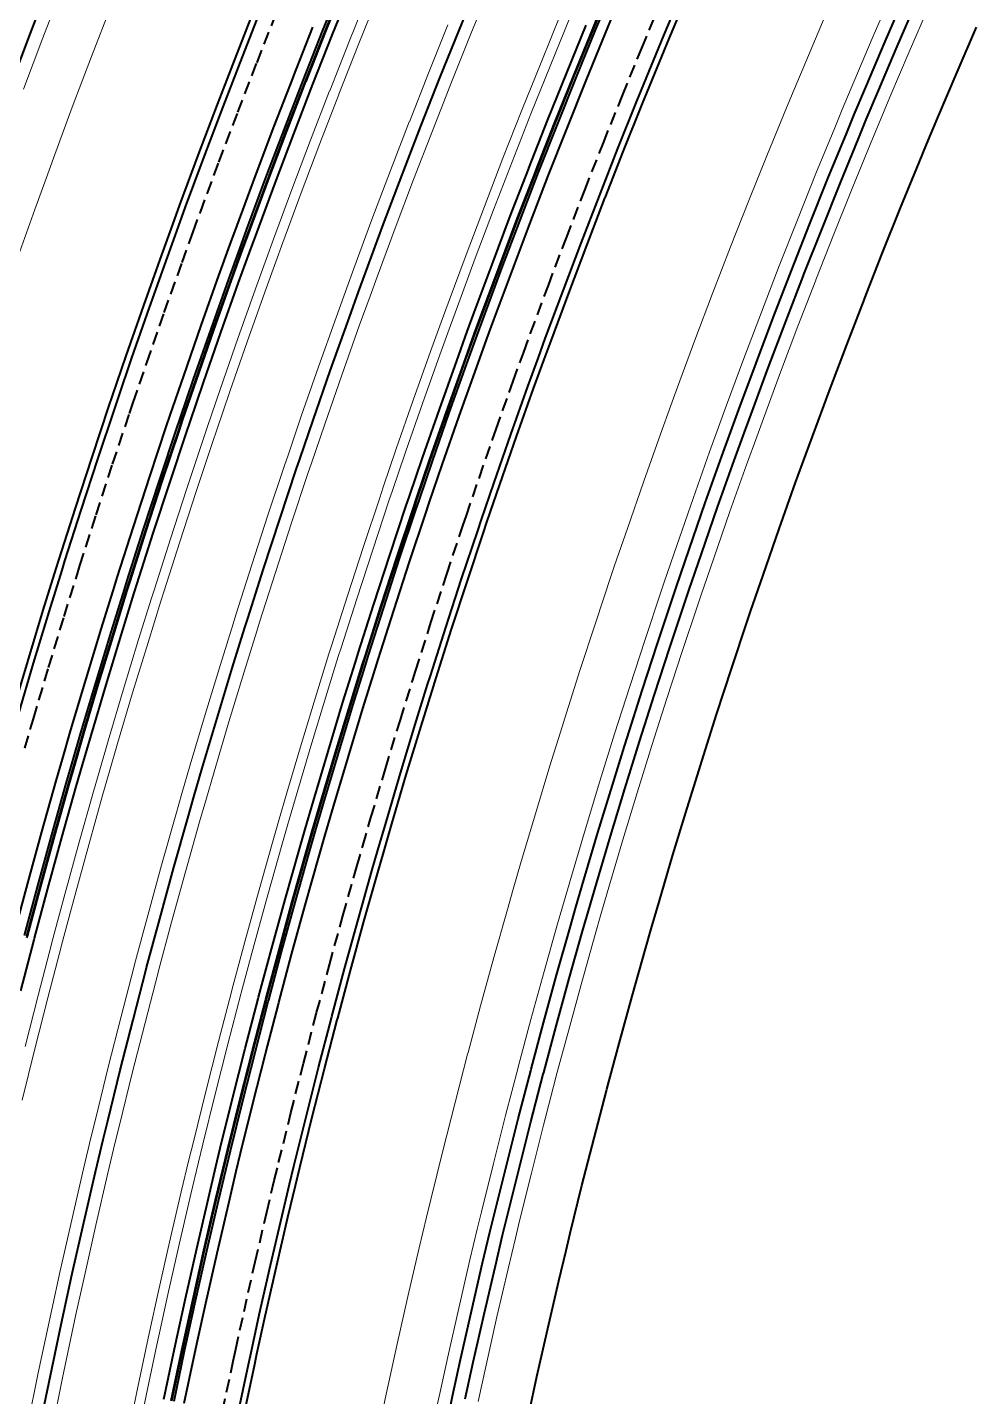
# Model space of a CAD drawing. Header units: feet. Extents: x 85617 to 85865, y 436878 to 437298.
# Drawn here: x 85643.5 to 85679.9, y 437035.4 to 437087.9 of the extents above; entities that cross this region are included whole.
import ezdxf

# ---------------------------------------------------------------- set-up
doc = ezdxf.new("R2010")
doc.units = ezdxf.units.FT
doc.header["$MEASUREMENT"] = 0
for name, pattern in [('( Dashed )', [0.75, 0.5, -0.25]), ('AM-AS', [16, 10, -2, 2, -2]), ('BV-GELEIDERAIL', [16, 10, -3, -3]), ('VW-3-3_STREEP15-N', [6, 3, -3]), ('VW-DOORGETROKKEN_015-N', [0])]:
    doc.linetypes.add(name, pattern=pattern)
for name, color, linetype, lineweight in [('N-WE-AM-AS-G', 10, 'AM-AS', 13), ('N-WE-BV-GELEIDECONSTRUCTIE_ACHTERZIJDE-G', 210, 'Continuous', 40), ('N-WE-BV-GELEIDECONSTRUCTIE_GELEIDERAIL-G', 210, 'BV-GELEIDERAIL', 40), ('N-WE-BV-GELEIDECONSTRUCTIE_UITBUIGING-G', 30, '( Dashed )', 40), ('N-WE-BV-GELEIDECONSTRUCTIE_VOORZIJDE-G', 210, 'Continuous', 40), ('N-WE-GW-BERM-G', 90, 'Continuous', 40), ('N-WE-GW-GRONDWERKLIJN_TEEN-G', 90, 'Continuous', 0), ('N-WE-GW-WATERGANG_BODEM-G', 90, 'Continuous', 40), ('N-WE-GW-WATERGANG_INSTEEK-G', 90, 'Continuous', 40), ('N-WE-GW-WATERGANG_WATERLIJN_WINTERPEIL-G', 7, 'Continuous', 0), ('N-WE-GW-ZANDLIJN-G', 20, 'Continuous', 40), ('N-WE-VH-KANTVERHARDING-G', 7, 'Continuous', 0), ('N-WE-VH-VERHARDING_KNIKLIJN-G', 251, 'Continuous', 40), ('N-WE-VW-MARKERING_LANGS_STREEP_33_015-G', 7, 'VW-3-3_STREEP15-N', 0), ('N-WE-VW-MARKERING_LANGS_STREEP_DOORGETROKKEN_015-G', 7, 'VW-DOORGETROKKEN_015-N', 0)]:
    doc.layers.add(name, color=color, linetype=linetype, lineweight=lineweight)

msp = doc.modelspace()

# ---------------------------------------------------------------- linework, layer by layer
at = {"layer": 'N-WE-AM-AS-G'}
msp.add_polyline3d([(85643.819, 437033.235, 3), (85644.313, 437035.686, 3), (85644.828, 437038.132, 3), (85645.363, 437040.575, 3), (85645.919, 437043.012, 3), (85646.494, 437045.445, 3), (85647.09, 437047.873, 3), (85647.706, 437050.296, 3), (85648.343, 437052.713, 3), (85648.999, 437055.126, 3), (85649.676, 437057.532, 3), (85650.372, 437059.933, 3), (85651.089, 437062.328, 3), (85651.825, 437064.717, 3), (85652.582, 437067.1, 3), (85653.358, 437069.477, 3), (85654.154, 437071.847, 3), (85654.97, 437074.21, 3), (85655.805, 437076.566, 3), (85656.66, 437078.915, 3), (85657.534, 437081.257, 3), (85658.428, 437083.592, 3), (85659.342, 437085.919, 3), (85660.275, 437088.239, 3)], dxfattribs=at)
at = {"layer": 'N-WE-BV-GELEIDECONSTRUCTIE_ACHTERZIJDE-G'}
for points in [[(85649.544, 437035.11, 2.804), (85649.951, 437037.032, 2.804), (85650.051, 437037.5, 2.804), (85650.37, 437038.952, 2.804), (85650.801, 437040.869, 2.804), (85651.246, 437042.784, 2.804), (85651.536, 437044.002, 2.804), (85651.703, 437044.695, 2.804), (85652.173, 437046.603, 2.804), (85652.656, 437048.508, 2.804), (85653.151, 437050.409, 2.804), (85653.167, 437050.469, 2.804), (85653.659, 437052.307, 2.804), (85654.18, 437054.202, 2.804), (85654.713, 437056.093, 2.804), (85654.944, 437056.897, 2.804), (85655.259, 437057.981, 2.804), (85655.818, 437059.865, 2.804), (85656.389, 437061.745, 2.804), (85656.866, 437063.284, 2.804), (85656.973, 437063.622, 2.804), (85657.569, 437065.494, 2.804), (85658.177, 437067.363, 2.804), (85658.798, 437069.227, 2.804), (85658.933, 437069.625, 2.804), (85659.432, 437071.087, 2.804), (85660.077, 437072.943, 2.804), (85660.736, 437074.795, 2.804), (85661.142, 437075.918, 2.804), (85661.406, 437076.642, 2.804), (85662.089, 437078.485, 2.804), (85662.784, 437080.323, 2.804), (85663.491, 437082.156, 2.804), (85663.493, 437082.16, 2.804), (85664.211, 437083.985, 2.804), (85664.942, 437085.808, 2.804), (85665.686, 437087.627, 2.804), (85665.984, 437088.346, 2.804)], [(85649.544, 437035.11, 3.594), (85649.951, 437037.032, 3.594), (85650.051, 437037.5, 3.594), (85650.37, 437038.952, 3.594), (85650.801, 437040.869, 3.594), (85651.246, 437042.784, 3.594), (85651.536, 437044.002, 3.594), (85651.703, 437044.695, 3.594), (85652.173, 437046.603, 3.594), (85652.656, 437048.508, 3.594), (85653.151, 437050.409, 3.594), (85653.167, 437050.469, 3.594), (85653.659, 437052.307, 3.594), (85654.18, 437054.202, 3.594), (85654.713, 437056.093, 3.594), (85654.944, 437056.897, 3.594), (85655.259, 437057.981, 3.594), (85655.818, 437059.865, 3.594), (85656.389, 437061.745, 3.594), (85656.866, 437063.284, 3.594), (85656.973, 437063.622, 3.594), (85657.569, 437065.494, 3.594), (85658.177, 437067.363, 3.594), (85658.798, 437069.227, 3.594), (85658.933, 437069.625, 3.594), (85659.432, 437071.087, 3.594), (85660.077, 437072.943, 3.594), (85660.736, 437074.795, 3.594), (85661.142, 437075.918, 3.594), (85661.406, 437076.642, 3.594), (85662.089, 437078.485, 3.594), (85662.784, 437080.323, 3.594), (85663.491, 437082.156, 3.594), (85663.493, 437082.16, 3.594), (85664.211, 437083.985, 3.594), (85664.942, 437085.808, 3.594), (85665.686, 437087.627, 3.594), (85665.984, 437088.346, 3.594)], [(85643.037, 437053.146, 2.804), (85643.546, 437055.05, 2.804), (85644.086, 437057.013, 2.804), (85644.638, 437058.971, 2.804), (85644.877, 437059.803, 2.804), (85645.203, 437060.926, 2.804), (85645.782, 437062.877, 2.804), (85646.373, 437064.824, 2.804), (85646.867, 437066.417, 2.804), (85646.977, 437066.767, 2.804), (85647.595, 437068.706, 2.804), (85648.225, 437070.641, 2.804), (85648.868, 437072.572, 2.804), (85649.007, 437072.984, 2.804), (85649.524, 437074.498, 2.804), (85650.193, 437076.42, 2.804), (85650.874, 437078.337, 2.804), (85651.295, 437079.501, 2.804), (85651.568, 437080.25, 2.804), (85652.276, 437082.158, 2.804), (85652.995, 437084.062, 2.804), (85653.728, 437085.96, 2.804), (85653.729, 437085.964, 2.804), (85654.473, 437087.854, 2.804)], [(85643.037, 437053.146, 3.594), (85643.546, 437055.05, 3.594), (85644.086, 437057.013, 3.594), (85644.638, 437058.971, 3.594), (85644.877, 437059.803, 3.594), (85645.203, 437060.926, 3.594), (85645.782, 437062.877, 3.594), (85646.373, 437064.824, 3.594), (85646.867, 437066.417, 3.594), (85646.977, 437066.767, 3.594), (85647.595, 437068.706, 3.594), (85648.225, 437070.641, 3.594), (85648.868, 437072.572, 3.594), (85649.007, 437072.984, 3.594), (85649.524, 437074.498, 3.594), (85650.193, 437076.42, 3.594), (85650.874, 437078.337, 3.594), (85651.295, 437079.501, 3.594), (85651.568, 437080.25, 3.594), (85652.276, 437082.158, 3.594), (85652.995, 437084.062, 3.594), (85653.728, 437085.96, 3.594), (85653.729, 437085.964, 3.594), (85654.473, 437087.854, 3.594)]]:
    msp.add_polyline3d(points, dxfattribs=at)
at = {"layer": 'N-WE-BV-GELEIDECONSTRUCTIE_GELEIDERAIL-G'}
for points in [[(85643.423, 437053.044, 2.824), (85643.932, 437054.946, 2.824), (85644.471, 437056.905, 2.824), (85645.023, 437058.861, 2.824), (85645.261, 437059.692, 2.824), (85645.587, 437060.813, 2.824), (85646.165, 437062.762, 2.824), (85646.755, 437064.706, 2.824), (85647.249, 437066.297, 2.824), (85647.359, 437066.647, 2.824), (85647.975, 437068.584, 2.824), (85648.605, 437070.516, 2.824), (85649.247, 437072.444, 2.824), (85649.386, 437072.856, 2.824), (85649.902, 437074.368, 2.824), (85650.57, 437076.287, 2.824), (85651.251, 437078.202, 2.824), (85651.671, 437079.364, 2.824), (85651.944, 437080.112, 2.824), (85652.65, 437082.018, 2.824), (85653.369, 437083.919, 2.824), (85654.1, 437085.815, 2.824), (85654.102, 437085.819, 2.824), (85654.845, 437087.706, 2.824), (85655.601, 437089.592, 2.824)], [(85649.153, 437035.191, 2.824), (85649.559, 437037.116, 2.824), (85649.66, 437037.584, 2.824), (85649.979, 437039.039, 2.824), (85650.411, 437040.959, 2.824), (85650.857, 437042.875, 2.824), (85651.147, 437044.095, 2.824), (85651.314, 437044.789, 2.824), (85651.785, 437046.7, 2.824), (85652.268, 437048.607, 2.824), (85652.765, 437050.511, 2.824), (85652.78, 437050.571, 2.824), (85653.273, 437052.412, 2.824), (85653.795, 437054.309, 2.824), (85654.329, 437056.203, 2.824), (85654.56, 437057.008, 2.824), (85654.876, 437058.094, 2.824), (85655.435, 437059.98, 2.824), (85656.007, 437061.863, 2.824), (85656.485, 437063.403, 2.824), (85656.591, 437063.742, 2.824), (85657.188, 437065.617, 2.824), (85657.797, 437067.488, 2.824), (85658.419, 437069.355, 2.824), (85658.554, 437069.753, 2.824), (85659.053, 437071.218, 2.824), (85659.7, 437073.076, 2.824), (85660.359, 437074.93, 2.824), (85660.766, 437076.055, 2.824), (85661.031, 437076.78, 2.824), (85661.714, 437078.625, 2.824), (85662.41, 437080.465, 2.824), (85663.119, 437082.301, 2.824), (85663.12, 437082.305, 2.824), (85663.839, 437084.132, 2.824), (85664.572, 437085.959, 2.824), (85665.317, 437087.78, 2.824), (85665.615, 437088.5, 2.824)]]:
    msp.add_polyline3d(points, dxfattribs=at)
at = {"layer": 'N-WE-BV-GELEIDECONSTRUCTIE_UITBUIGING-G'}
for points in [[(85651.013, 437034.805, 2.729), (85651.417, 437036.718, 2.729), (85651.517, 437037.182, 2.729), (85651.834, 437038.628, 2.729), (85652.264, 437040.535, 2.729), (85652.706, 437042.439, 2.729), (85652.994, 437043.651, 2.729), (85653.161, 437044.341, 2.729), (85653.628, 437046.239, 2.729), (85654.109, 437048.134, 2.729), (85654.602, 437050.026, 2.729), (85654.617, 437050.085, 2.729), (85655.107, 437051.915, 2.729), (85655.625, 437053.8, 2.729), (85656.156, 437055.682, 2.729), (85656.385, 437056.481, 2.729), (85656.699, 437057.56, 2.729), (85657.255, 437059.434, 2.729), (85657.823, 437061.305, 2.729), (85658.298, 437062.835, 2.729), (85658.403, 437063.172, 2.729), (85658.996, 437065.035, 2.729), (85659.602, 437066.894, 2.729), (85660.22, 437068.748, 2.729), (85660.353, 437069.144, 2.729), (85660.85, 437070.599, 2.729), (85661.492, 437072.446, 2.729), (85662.147, 437074.288, 2.729), (85662.551, 437075.405, 2.729), (85662.814, 437076.125, 2.729), (85663.494, 437077.959, 2.729), (85664.185, 437079.787, 2.729), (85664.889, 437081.611, 2.729), (85664.89, 437081.615, 2.729), (85665.605, 437083.431, 2.729), (85666.333, 437085.245, 2.729), (85667.073, 437087.055, 2.729), (85667.369, 437087.77, 2.729), (85667.825, 437088.859, 2.729)], [(85643.436, 437060.219, 2.729), (85643.764, 437061.347, 2.729), (85644.345, 437063.308, 2.729), (85644.939, 437065.265, 2.729), (85645.436, 437066.866, 2.729), (85645.547, 437067.217, 2.729), (85646.167, 437069.166, 2.729), (85646.8, 437071.11, 2.729), (85647.446, 437073.05, 2.729), (85647.586, 437073.465, 2.729), (85648.106, 437074.986, 2.729), (85648.778, 437076.918, 2.729), (85649.462, 437078.844, 2.729), (85649.885, 437080.013, 2.729), (85650.16, 437080.767, 2.729), (85650.871, 437082.684, 2.729), (85651.594, 437084.597, 2.729), (85652.33, 437086.505, 2.729), (85652.332, 437086.509, 2.729), (85653.079, 437088.408, 2.729)]]:
    msp.add_polyline3d(points, dxfattribs=at)
at = {"layer": 'N-WE-BV-GELEIDECONSTRUCTIE_VOORZIJDE-G'}
for points in [[(85643.282, 437050.916, 2.844), (85643.794, 437052.88, 2.844), (85643.81, 437052.942, 2.844), (85644.318, 437054.841, 2.844), (85644.856, 437056.798, 2.844), (85645.407, 437058.751, 2.844), (85645.646, 437059.582, 2.844), (85645.971, 437060.701, 2.844), (85646.548, 437062.647, 2.844), (85647.138, 437064.589, 2.844), (85647.631, 437066.178, 2.844), (85647.74, 437066.527, 2.844), (85648.356, 437068.461, 2.844), (85648.985, 437070.391, 2.844), (85649.626, 437072.316, 2.844), (85649.765, 437072.727, 2.844), (85650.28, 437074.238, 2.844), (85650.947, 437076.154, 2.844), (85651.627, 437078.067, 2.844), (85652.046, 437079.227, 2.844), (85652.32, 437079.975, 2.844), (85653.025, 437081.878, 2.844), (85653.743, 437083.776, 2.844), (85654.473, 437085.67, 2.844), (85654.475, 437085.674, 2.844), (85655.216, 437087.558, 2.844), (85655.972, 437089.442, 2.844)], [(85643.282, 437050.916, 3.594), (85643.794, 437052.88, 3.594), (85643.81, 437052.942, 3.594), (85644.318, 437054.841, 3.594), (85644.856, 437056.798, 3.594), (85645.407, 437058.751, 3.594), (85645.646, 437059.582, 3.594), (85645.971, 437060.701, 3.594), (85646.548, 437062.647, 3.594), (85647.138, 437064.589, 3.594), (85647.631, 437066.178, 3.594), (85647.74, 437066.527, 3.594), (85648.356, 437068.461, 3.594), (85648.985, 437070.391, 3.594), (85649.626, 437072.316, 3.594), (85649.765, 437072.727, 3.594), (85650.28, 437074.238, 3.594), (85650.947, 437076.154, 3.594), (85651.627, 437078.067, 3.594), (85652.046, 437079.227, 3.594), (85652.32, 437079.975, 3.594), (85653.025, 437081.878, 3.594), (85653.743, 437083.776, 3.594), (85654.473, 437085.67, 3.594), (85654.475, 437085.674, 3.594), (85655.216, 437087.558, 3.594), (85655.972, 437089.442, 3.594)], [(85648.761, 437035.273, 2.844), (85649.168, 437037.2, 2.844), (85649.269, 437037.669, 2.844), (85649.589, 437039.126, 2.844), (85650.021, 437041.048, 2.844), (85650.467, 437042.967, 2.844), (85650.758, 437044.189, 2.844), (85650.926, 437044.883, 2.844), (85651.397, 437046.797, 2.844), (85651.881, 437048.707, 2.844), (85652.378, 437050.613, 2.844), (85652.394, 437050.673, 2.844), (85652.887, 437052.517, 2.844), (85653.409, 437054.417, 2.844), (85653.944, 437056.313, 2.844), (85654.176, 437057.119, 2.844), (85654.492, 437058.206, 2.844), (85655.052, 437060.095, 2.844), (85655.624, 437061.98, 2.844), (85656.103, 437063.523, 2.844), (85656.21, 437063.862, 2.844), (85656.807, 437065.74, 2.844), (85657.417, 437067.613, 2.844), (85658.04, 437069.483, 2.844), (85658.175, 437069.882, 2.844), (85658.675, 437071.348, 2.844), (85659.323, 437073.209, 2.844), (85659.983, 437075.065, 2.844), (85660.39, 437076.192, 2.844), (85660.655, 437076.917, 2.844), (85661.34, 437078.765, 2.844), (85662.037, 437080.608, 2.844), (85662.746, 437082.446, 2.844), (85662.747, 437082.45, 2.844), (85663.467, 437084.28, 2.844), (85664.201, 437086.109, 2.844), (85664.947, 437087.933, 2.844)], [(85648.761, 437035.273, 3.594), (85649.168, 437037.2, 3.594), (85649.269, 437037.669, 3.594), (85649.589, 437039.126, 3.594), (85650.021, 437041.048, 3.594), (85650.467, 437042.967, 3.594), (85650.758, 437044.189, 3.594), (85650.926, 437044.883, 3.594), (85651.397, 437046.797, 3.594), (85651.881, 437048.707, 3.594), (85652.378, 437050.613, 3.594), (85652.394, 437050.673, 3.594), (85652.887, 437052.517, 3.594), (85653.409, 437054.417, 3.594), (85653.944, 437056.313, 3.594), (85654.176, 437057.119, 3.594), (85654.492, 437058.206, 3.594), (85655.052, 437060.095, 3.594), (85655.624, 437061.98, 3.594), (85656.103, 437063.523, 3.594), (85656.21, 437063.862, 3.594), (85656.807, 437065.74, 3.594), (85657.417, 437067.613, 3.594), (85658.04, 437069.483, 3.594), (85658.175, 437069.882, 3.594), (85658.675, 437071.348, 3.594), (85659.323, 437073.209, 3.594), (85659.983, 437075.065, 3.594), (85660.39, 437076.192, 3.594), (85660.655, 437076.917, 3.594), (85661.34, 437078.765, 3.594), (85662.037, 437080.608, 3.594), (85662.746, 437082.446, 3.594), (85662.747, 437082.45, 3.594), (85663.467, 437084.28, 3.594), (85664.201, 437086.109, 3.594), (85664.947, 437087.933, 3.594)]]:
    msp.add_polyline3d(points, dxfattribs=at)
at = {"layer": 'N-WE-GW-BERM-G'}
for points in [[(85643.188, 437061.516, 2.699), (85643.77, 437063.48, 2.699), (85644.366, 437065.441, 2.699), (85644.863, 437067.045, 2.699), (85644.974, 437067.397, 2.699), (85645.596, 437069.35, 2.699), (85646.23, 437071.298, 2.699), (85646.878, 437073.242, 2.699), (85647.018, 437073.657, 2.699), (85647.538, 437075.182, 2.699), (85648.212, 437077.117, 2.699), (85648.898, 437079.047, 2.699), (85649.321, 437080.219, 2.699), (85649.597, 437080.973, 2.699), (85650.309, 437082.894, 2.699), (85651.034, 437084.811, 2.699), (85651.771, 437086.723, 2.699), (85651.773, 437086.726, 2.699), (85652.521, 437088.629, 2.699)], [(85651.6, 437034.683, 2.699), (85652.004, 437036.592, 2.699), (85652.104, 437037.055, 2.699), (85652.42, 437038.498, 2.699), (85652.848, 437040.401, 2.699), (85653.29, 437042.302, 2.699), (85653.578, 437043.511, 2.699), (85653.744, 437044.199, 2.699), (85654.211, 437046.094, 2.699), (85654.69, 437047.985, 2.699), (85655.182, 437049.873, 2.699), (85655.197, 437049.932, 2.699), (85655.686, 437051.758, 2.699), (85656.203, 437053.639, 2.699), (85656.733, 437055.517, 2.699), (85656.962, 437056.315, 2.699), (85657.275, 437057.391, 2.699), (85657.829, 437059.262, 2.699), (85658.396, 437061.128, 2.699), (85658.87, 437062.656, 2.699), (85658.976, 437062.992, 2.699), (85659.568, 437064.851, 2.699), (85660.172, 437066.706, 2.699), (85660.788, 437068.557, 2.699), (85660.922, 437068.952, 2.699), (85661.417, 437070.404, 2.699), (85662.059, 437072.247, 2.699), (85662.712, 437074.085, 2.699), (85663.115, 437075.2, 2.699), (85663.378, 437075.919, 2.699), (85664.056, 437077.748, 2.699), (85664.746, 437079.573, 2.699), (85665.448, 437081.394, 2.699), (85665.449, 437081.397, 2.699), (85666.162, 437083.209, 2.699), (85666.889, 437085.02, 2.699), (85667.627, 437086.826, 2.699), (85667.923, 437087.54, 2.699), (85668.378, 437088.627, 2.699)]]:
    msp.add_polyline3d(points, dxfattribs=at)
at = {"layer": 'N-WE-GW-GRONDWERKLIJN_TEEN-G'}
for points in [[(85643.119, 437078.908, 0), (85643.818, 437080.872, 0), (85644.248, 437082.064, 0), (85644.529, 437082.832, 0), (85645.253, 437084.787, 0), (85645.991, 437086.737, 0), (85646.741, 437088.682, 0)], [(85656.886, 437033.584, 0), (85657.281, 437035.458, 0), (85657.38, 437035.913, 0), (85657.69, 437037.329, 0), (85658.111, 437039.198, 0), (85658.544, 437041.063, 0), (85658.826, 437042.25, 0), (85658.989, 437042.925, 0), (85659.448, 437044.785, 0), (85659.918, 437046.641, 0), (85660.401, 437048.495, 0), (85660.416, 437048.553, 0), (85660.896, 437050.345, 0), (85661.403, 437052.191, 0), (85661.923, 437054.034, 0), (85662.148, 437054.818, 0), (85662.455, 437055.874, 0), (85663, 437057.71, 0), (85663.556, 437059.543, 0), (85664.021, 437061.042, 0), (85664.125, 437061.371, 0), (85664.706, 437063.196, 0), (85665.299, 437065.017, 0), (85665.904, 437066.834, 0), (85666.035, 437067.222, 0), (85666.521, 437068.647, 0), (85667.151, 437070.456, 0), (85667.792, 437072.26, 0), (85668.188, 437073.355, 0), (85668.446, 437074.06, 0), (85669.111, 437075.856, 0), (85669.788, 437077.647, 0), (85670.478, 437079.434, 0), (85670.479, 437079.438, 0), (85671.179, 437081.216, 0), (85671.892, 437082.993, 0), (85672.617, 437084.766, 0), (85672.907, 437085.467, 0), (85673.354, 437086.534, 0), (85674.102, 437088.296, 0)]]:
    msp.add_polyline3d(points, dxfattribs=at)
at = {"layer": 'N-WE-GW-WATERGANG_BODEM-G'}
for points in [[(85642.912, 437085.663, -1.25), (85643.655, 437087.629, -1.25), (85644.412, 437089.59, -1.25)], [(85659.726, 437034.933, -1.25), (85659.823, 437035.385, -1.25), (85660.131, 437036.788, -1.25), (85660.548, 437038.64, -1.25), (85660.977, 437040.489, -1.25), (85661.257, 437041.666, -1.25), (85661.419, 437042.336, -1.25), (85661.873, 437044.179, -1.25), (85662.339, 437046.019, -1.25), (85662.818, 437047.856, -1.25), (85662.833, 437047.914, -1.25), (85663.309, 437049.69, -1.25), (85663.812, 437051.521, -1.25), (85664.327, 437053.348, -1.25), (85664.55, 437054.124, -1.25), (85664.855, 437055.171, -1.25), (85665.394, 437056.992, -1.25), (85665.946, 437058.808, -1.25), (85666.407, 437060.294, -1.25), (85666.51, 437060.621, -1.25), (85667.085, 437062.43, -1.25), (85667.673, 437064.235, -1.25), (85668.273, 437066.036, -1.25), (85668.403, 437066.421, -1.25), (85668.885, 437067.833, -1.25), (85669.509, 437069.626, -1.25), (85670.145, 437071.415, -1.25), (85670.537, 437072.5, -1.25), (85670.793, 437073.199, -1.25), (85671.452, 437074.979, -1.25), (85672.124, 437076.755, -1.25), (85672.807, 437078.526, -1.25), (85672.809, 437078.53, -1.25), (85673.502, 437080.293, -1.25), (85674.209, 437082.055, -1.25), (85674.928, 437083.812, -1.25), (85675.216, 437084.507, -1.25), (85675.658, 437085.564, -1.25), (85676.4, 437087.312, -1.25), (85677.153, 437089.054, -1.25)], [(85660.312, 437035.279, -1.25), (85660.619, 437036.68, -1.25), (85661.035, 437038.529, -1.25), (85661.464, 437040.375, -1.25), (85661.743, 437041.549, -1.25), (85661.905, 437042.218, -1.25), (85662.358, 437044.058, -1.25), (85662.824, 437045.895, -1.25), (85663.301, 437047.729, -1.25), (85663.317, 437047.786, -1.25), (85663.791, 437049.559, -1.25), (85664.294, 437051.387, -1.25), (85664.808, 437053.21, -1.25), (85665.03, 437053.986, -1.25), (85665.334, 437055.031, -1.25), (85665.873, 437056.848, -1.25), (85666.424, 437058.661, -1.25), (85666.884, 437060.145, -1.25), (85666.987, 437060.471, -1.25), (85667.561, 437062.277, -1.25), (85668.148, 437064.078, -1.25), (85668.747, 437065.876, -1.25), (85668.877, 437066.26, -1.25), (85669.358, 437067.67, -1.25), (85669.981, 437069.46, -1.25), (85670.616, 437071.246, -1.25), (85671.007, 437072.329, -1.25), (85671.262, 437073.027, -1.25), (85671.921, 437074.804, -1.25), (85672.591, 437076.577, -1.25), (85673.273, 437078.345, -1.25), (85673.274, 437078.348, -1.25), (85673.967, 437080.108, -1.25), (85674.673, 437081.867, -1.25), (85675.39, 437083.621, -1.25), (85675.677, 437084.315, -1.25), (85676.119, 437085.37, -1.25), (85676.859, 437087.115, -1.25), (85677.612, 437088.854, -1.25)]]:
    msp.add_polyline3d(points, dxfattribs=at)
at = {"layer": 'N-WE-GW-WATERGANG_INSTEEK-G'}
msp.add_polyline3d([(85662.755, 437034.75, 0), (85663.059, 437036.139, 0), (85663.472, 437037.971, 0), (85663.897, 437039.801, 0), (85664.174, 437040.965, 0), (85664.334, 437041.628, 0), (85664.783, 437043.452, 0), (85665.245, 437045.272, 0), (85665.718, 437047.09, 0), (85665.734, 437047.147, 0), (85666.204, 437048.905, 0), (85666.702, 437050.716, 0), (85667.212, 437052.524, 0), (85667.432, 437053.292, 0), (85667.734, 437054.328, 0), (85668.268, 437056.129, 0), (85668.813, 437057.927, 0), (85669.27, 437059.397, 0), (85669.371, 437059.72, 0), (85669.941, 437061.51, 0), (85670.523, 437063.296, 0), (85671.116, 437065.078, 0), (85671.245, 437065.459, 0), (85671.722, 437066.857, 0), (85672.339, 437068.631, 0), (85672.968, 437070.401, 0), (85673.357, 437071.475, 0), (85673.609, 437072.166, 0), (85674.262, 437073.928, 0), (85674.926, 437075.685, 0), (85675.602, 437077.437, 0), (85675.604, 437077.441, 0), (85676.29, 437079.185, 0), (85676.99, 437080.929, 0), (85677.701, 437082.667, 0), (85677.986, 437083.355, 0), (85678.423, 437084.401, 0), (85679.157, 437086.13, 0), (85679.903, 437087.854, 0)], dxfattribs=at)
at = {"layer": 'N-WE-GW-WATERGANG_WATERLIJN_WINTERPEIL-G'}
for points in [[(85643.38, 437085.488, -1), (85644.122, 437087.451, -1), (85644.878, 437089.408, -1)], [(85659.237, 437035.038, -1), (85659.334, 437035.49, -1), (85659.642, 437036.896, -1), (85660.06, 437038.752, -1), (85660.49, 437040.604, -1), (85660.771, 437041.783, -1), (85660.933, 437042.454, -1), (85661.388, 437044.3, -1), (85661.855, 437046.144, -1), (85662.335, 437047.984, -1), (85662.35, 437048.042, -1), (85662.826, 437049.821, -1), (85663.33, 437051.655, -1), (85663.846, 437053.485, -1), (85664.07, 437054.263, -1), (85664.375, 437055.312, -1), (85664.915, 437057.135, -1), (85665.468, 437058.955, -1), (85665.93, 437060.444, -1), (85666.033, 437060.771, -1), (85666.61, 437062.583, -1), (85667.198, 437064.391, -1), (85667.799, 437066.196, -1), (85667.93, 437066.581, -1), (85668.412, 437067.996, -1), (85669.037, 437069.792, -1), (85669.674, 437071.584, -1), (85670.067, 437072.671, -1), (85670.323, 437073.371, -1), (85670.984, 437075.155, -1), (85671.657, 437076.934, -1), (85672.341, 437078.708, -1), (85672.343, 437078.711, -1), (85673.038, 437080.478, -1), (85673.746, 437082.243, -1), (85674.466, 437084.003, -1), (85674.754, 437084.699, -1), (85675.197, 437085.758, -1), (85675.94, 437087.509, -1), (85676.695, 437089.254, -1)], [(85660.8, 437035.173, -1), (85661.107, 437036.572, -1), (85661.522, 437038.417, -1), (85661.95, 437040.26, -1), (85662.23, 437041.433, -1), (85662.391, 437042.1, -1), (85662.843, 437043.936, -1), (85663.308, 437045.77, -1), (85663.785, 437047.601, -1), (85663.8, 437047.658, -1), (85664.274, 437049.428, -1), (85664.775, 437051.252, -1), (85665.289, 437053.073, -1), (85665.511, 437053.847, -1), (85665.814, 437054.89, -1), (85666.352, 437056.704, -1), (85666.902, 437058.514, -1), (85667.361, 437059.995, -1), (85667.463, 437060.321, -1), (85668.037, 437062.123, -1), (85668.623, 437063.922, -1), (85669.221, 437065.717, -1), (85669.35, 437066.1, -1), (85669.831, 437067.508, -1), (85670.452, 437069.294, -1), (85671.086, 437071.077, -1), (85671.477, 437072.158, -1), (85671.732, 437072.855, -1), (85672.389, 437074.629, -1), (85673.058, 437076.398, -1), (85673.739, 437078.163, -1), (85673.74, 437078.167, -1), (85674.432, 437079.924, -1), (85675.136, 437081.679, -1), (85675.852, 437083.43, -1), (85676.139, 437084.123, -1), (85676.58, 437085.177, -1), (85677.319, 437086.918, -1), (85678.07, 437088.654, -1)]]:
    msp.add_polyline3d(points, dxfattribs=at)
at = {"layer": 'N-WE-GW-ZANDLIJN-G'}
for points in [[(85643.51, 437053.021, 1.881), (85644.019, 437054.922, 1.881), (85644.557, 437056.881, 1.881), (85645.108, 437058.837, 1.881), (85645.347, 437059.668, 1.881), (85645.673, 437060.788, 1.881), (85646.25, 437062.736, 1.881), (85646.841, 437064.68, 1.881), (85647.334, 437066.271, 1.881), (85647.444, 437066.62, 1.881), (85648.06, 437068.556, 1.881), (85648.689, 437070.488, 1.881), (85649.332, 437072.416, 1.881), (85649.47, 437072.827, 1.881), (85649.986, 437074.339, 1.881), (85650.654, 437076.258, 1.881), (85651.335, 437078.172, 1.881), (85651.754, 437079.333, 1.881), (85652.028, 437080.082, 1.881), (85652.734, 437081.987, 1.881), (85653.452, 437083.887, 1.881), (85654.184, 437085.783, 1.881), (85654.185, 437085.786, 1.881), (85654.927, 437087.673, 1.881), (85655.684, 437089.559, 1.881)], [(85643.51, 437053.021, 1.881), (85644.019, 437054.922, 1.881), (85644.557, 437056.881, 1.881), (85645.108, 437058.837, 1.881), (85645.347, 437059.668, 1.881), (85645.673, 437060.788, 1.881), (85646.25, 437062.736, 1.881), (85646.841, 437064.68, 1.881), (85647.334, 437066.271, 1.881), (85647.444, 437066.62, 1.881), (85648.06, 437068.556, 1.881), (85648.689, 437070.488, 1.881), (85649.332, 437072.416, 1.881), (85649.47, 437072.827, 1.881), (85649.986, 437074.339, 1.881), (85650.654, 437076.258, 1.881), (85651.335, 437078.172, 1.881), (85651.754, 437079.333, 1.881), (85652.028, 437080.082, 1.881), (85652.734, 437081.987, 1.881), (85653.452, 437083.887, 1.881), (85654.184, 437085.783, 1.881), (85654.185, 437085.786, 1.881), (85654.927, 437087.673, 1.881), (85655.684, 437089.559, 1.881)], [(85643.518, 437052.953, 1.882), (85643.534, 437053.015, 1.882), (85644.043, 437054.916, 1.882), (85644.581, 437056.875, 1.882), (85645.133, 437058.83, 1.882), (85645.371, 437059.661, 1.882), (85645.697, 437060.781, 1.882), (85646.274, 437062.729, 1.882), (85646.865, 437064.673, 1.882), (85647.358, 437066.263, 1.882), (85647.468, 437066.613, 1.882), (85648.084, 437068.548, 1.882), (85648.714, 437070.48, 1.882), (85649.356, 437072.407, 1.882), (85649.494, 437072.819, 1.882), (85650.01, 437074.331, 1.882), (85650.678, 437076.249, 1.882), (85651.358, 437078.163, 1.882), (85651.778, 437079.325, 1.882), (85652.052, 437080.073, 1.882), (85652.757, 437081.978, 1.882), (85653.476, 437083.878, 1.882), (85654.207, 437085.773, 1.882), (85654.209, 437085.777, 1.882), (85654.951, 437087.664, 1.882), (85655.707, 437089.549, 1.882)], [(85643.518, 437052.953, 1.882), (85643.534, 437053.015, 1.882), (85644.043, 437054.916, 1.882), (85644.581, 437056.875, 1.882), (85645.133, 437058.83, 1.882), (85645.371, 437059.661, 1.882), (85645.697, 437060.781, 1.882), (85646.274, 437062.729, 1.882), (85646.865, 437064.673, 1.882), (85647.358, 437066.263, 1.882), (85647.468, 437066.613, 1.882), (85648.084, 437068.548, 1.882), (85648.714, 437070.48, 1.882), (85649.356, 437072.407, 1.882), (85649.494, 437072.819, 1.882), (85650.01, 437074.331, 1.882), (85650.678, 437076.249, 1.882), (85651.358, 437078.163, 1.882), (85651.778, 437079.325, 1.882), (85652.052, 437080.073, 1.882), (85652.757, 437081.978, 1.882), (85653.476, 437083.878, 1.882), (85654.207, 437085.773, 1.882), (85654.209, 437085.777, 1.882), (85654.951, 437087.664, 1.882), (85655.707, 437089.549, 1.882)], [(85644.014, 437034.216, 2), (85644.415, 437036.176, 2), (85644.828, 437038.132, 2), (85644.931, 437038.608, 2), (85645.255, 437040.086, 2), (85645.694, 437042.038, 2), (85646.146, 437043.986, 2), (85646.442, 437045.226, 2), (85646.612, 437045.931, 2), (85647.09, 437047.873, 2), (85647.582, 437049.811, 2), (85648.086, 437051.747, 2), (85648.102, 437051.808, 2), (85648.603, 437053.679, 2), (85649.133, 437055.607, 2), (85649.676, 437057.532, 2), (85649.911, 437058.35, 2), (85650.231, 437059.454, 2), (85650.8, 437061.371, 2), (85651.381, 437063.285, 2), (85651.867, 437064.85, 2), (85651.975, 437065.194, 2), (85652.582, 437067.1, 2), (85653.201, 437069.002, 2), (85653.833, 437070.899, 2), (85653.97, 437071.305, 2), (85654.478, 437072.793, 2), (85655.135, 437074.682, 2), (85655.805, 437076.566, 2), (85656.218, 437077.709, 2), (85656.487, 437078.446, 2), (85657.182, 437080.321, 2), (85657.89, 437082.192, 2), (85658.609, 437084.058, 2), (85658.611, 437084.062, 2), (85659.342, 437085.919, 2), (85660.086, 437087.775, 2), (85660.843, 437089.627, 2)], [(85644.014, 437034.216, 2), (85644.415, 437036.176, 2), (85644.828, 437038.132, 2), (85644.931, 437038.608, 2), (85645.255, 437040.086, 2), (85645.694, 437042.038, 2), (85646.146, 437043.986, 2), (85646.442, 437045.226, 2), (85646.612, 437045.931, 2), (85647.09, 437047.873, 2), (85647.582, 437049.811, 2), (85648.086, 437051.747, 2), (85648.102, 437051.808, 2), (85648.603, 437053.679, 2), (85649.133, 437055.607, 2), (85649.676, 437057.532, 2), (85649.911, 437058.35, 2), (85650.231, 437059.454, 2), (85650.8, 437061.371, 2), (85651.381, 437063.285, 2), (85651.867, 437064.85, 2), (85651.975, 437065.194, 2), (85652.582, 437067.1, 2), (85653.201, 437069.002, 2), (85653.833, 437070.899, 2), (85653.97, 437071.305, 2), (85654.478, 437072.793, 2), (85655.135, 437074.682, 2), (85655.805, 437076.566, 2), (85656.218, 437077.709, 2), (85656.487, 437078.446, 2), (85657.182, 437080.321, 2), (85657.89, 437082.192, 2), (85658.609, 437084.058, 2), (85658.611, 437084.062, 2), (85659.342, 437085.919, 2), (85660.086, 437087.775, 2), (85660.843, 437089.627, 2)], [(85642.965, 437061.581, 0), (85643.548, 437063.547, 0), (85644.144, 437065.509, 0), (85644.642, 437067.114, 0), (85644.753, 437067.467, 0), (85645.375, 437069.421, 0), (85646.01, 437071.371, 0), (85646.658, 437073.316, 0), (85646.798, 437073.731, 0), (85647.319, 437075.257, 0), (85647.992, 437077.194, 0), (85648.679, 437079.126, 0), (85649.103, 437080.298, 0), (85649.379, 437081.053, 0), (85650.091, 437082.976, 0), (85650.817, 437084.894, 0), (85651.555, 437086.807, 0), (85651.556, 437086.811, 0), (85652.305, 437088.715, 0)], [(85642.965, 437061.581, 0), (85643.548, 437063.547, 0), (85644.144, 437065.509, 0), (85644.642, 437067.114, 0), (85644.753, 437067.467, 0), (85645.375, 437069.421, 0), (85646.01, 437071.371, 0), (85646.658, 437073.316, 0), (85646.798, 437073.731, 0), (85647.319, 437075.257, 0), (85647.992, 437077.194, 0), (85648.679, 437079.126, 0), (85649.103, 437080.298, 0), (85649.379, 437081.053, 0), (85650.091, 437082.976, 0), (85650.817, 437084.894, 0), (85651.555, 437086.807, 0), (85651.556, 437086.811, 0), (85652.305, 437088.715, 0)], [(85649.041, 437035.214, 1.882), (85649.448, 437037.14, 1.882), (85649.548, 437037.608, 1.882), (85649.867, 437039.064, 1.882), (85650.3, 437040.984, 1.882), (85650.745, 437042.902, 1.882), (85651.036, 437044.122, 1.882), (85651.203, 437044.816, 1.882), (85651.674, 437046.727, 1.882), (85652.158, 437048.636, 1.882), (85652.654, 437050.54, 1.882), (85652.67, 437050.6, 1.882), (85653.163, 437052.442, 1.882), (85653.684, 437054.34, 1.882), (85654.219, 437056.235, 1.882), (85654.45, 437057.04, 1.882), (85654.766, 437058.126, 1.882), (85655.325, 437060.013, 1.882), (85655.897, 437061.897, 1.882), (85656.375, 437063.438, 1.882), (85656.482, 437063.776, 1.882), (85657.079, 437065.652, 1.882), (85657.689, 437067.524, 1.882), (85658.311, 437069.391, 1.882), (85658.445, 437069.79, 1.882), (85658.945, 437071.255, 1.882), (85659.592, 437073.114, 1.882), (85660.251, 437074.969, 1.882), (85660.658, 437076.094, 1.882), (85660.923, 437076.819, 1.882), (85661.607, 437078.665, 1.882), (85662.303, 437080.506, 1.882), (85663.012, 437082.343, 1.882), (85663.013, 437082.347, 1.882), (85663.733, 437084.175, 1.882), (85664.466, 437086.002, 1.882), (85665.211, 437087.824, 1.882), (85665.509, 437088.544, 1.882)], [(85649.041, 437035.214, 1.882), (85649.448, 437037.14, 1.882), (85649.548, 437037.608, 1.882), (85649.867, 437039.064, 1.882), (85650.3, 437040.984, 1.882), (85650.745, 437042.902, 1.882), (85651.036, 437044.122, 1.882), (85651.203, 437044.816, 1.882), (85651.674, 437046.727, 1.882), (85652.158, 437048.636, 1.882), (85652.654, 437050.54, 1.882), (85652.67, 437050.6, 1.882), (85653.163, 437052.442, 1.882), (85653.684, 437054.34, 1.882), (85654.219, 437056.235, 1.882), (85654.45, 437057.04, 1.882), (85654.766, 437058.126, 1.882), (85655.325, 437060.013, 1.882), (85655.897, 437061.897, 1.882), (85656.375, 437063.438, 1.882), (85656.482, 437063.776, 1.882), (85657.079, 437065.652, 1.882), (85657.689, 437067.524, 1.882), (85658.311, 437069.391, 1.882), (85658.445, 437069.79, 1.882), (85658.945, 437071.255, 1.882), (85659.592, 437073.114, 1.882), (85660.251, 437074.969, 1.882), (85660.658, 437076.094, 1.882), (85660.923, 437076.819, 1.882), (85661.607, 437078.665, 1.882), (85662.303, 437080.506, 1.882), (85663.012, 437082.343, 1.882), (85663.013, 437082.347, 1.882), (85663.733, 437084.175, 1.882), (85664.466, 437086.002, 1.882), (85665.211, 437087.824, 1.882), (85665.509, 437088.544, 1.882)], [(85649.065, 437035.209, 1.881), (85649.472, 437037.135, 1.881), (85649.573, 437037.603, 1.881), (85649.892, 437039.058, 1.881), (85650.324, 437040.978, 1.881), (85650.77, 437042.896, 1.881), (85651.06, 437044.116, 1.881), (85651.228, 437044.81, 1.881), (85651.699, 437046.721, 1.881), (85652.182, 437048.629, 1.881), (85652.678, 437050.534, 1.881), (85652.694, 437050.594, 1.881), (85653.187, 437052.435, 1.881), (85653.709, 437054.333, 1.881), (85654.243, 437056.228, 1.881), (85654.474, 437057.033, 1.881), (85654.79, 437058.119, 1.881), (85655.349, 437060.006, 1.881), (85655.921, 437061.889, 1.881), (85656.4, 437063.43, 1.881), (85656.506, 437063.769, 1.881), (85657.103, 437065.644, 1.881), (85657.713, 437067.516, 1.881), (85658.335, 437069.383, 1.881), (85658.469, 437069.782, 1.881), (85658.969, 437071.247, 1.881), (85659.616, 437073.106, 1.881), (85660.275, 437074.96, 1.881), (85660.682, 437076.086, 1.881), (85660.947, 437076.81, 1.881), (85661.631, 437078.656, 1.881), (85662.327, 437080.497, 1.881), (85663.035, 437082.334, 1.881), (85663.037, 437082.337, 1.881), (85663.756, 437084.165, 1.881), (85664.489, 437085.992, 1.881), (85665.234, 437087.814, 1.881), (85665.533, 437088.534, 1.881)], [(85649.065, 437035.209, 1.881), (85649.472, 437037.135, 1.881), (85649.573, 437037.603, 1.881), (85649.892, 437039.058, 1.881), (85650.324, 437040.978, 1.881), (85650.77, 437042.896, 1.881), (85651.06, 437044.116, 1.881), (85651.228, 437044.81, 1.881), (85651.699, 437046.721, 1.881), (85652.182, 437048.629, 1.881), (85652.678, 437050.534, 1.881), (85652.694, 437050.594, 1.881), (85653.187, 437052.435, 1.881), (85653.709, 437054.333, 1.881), (85654.243, 437056.228, 1.881), (85654.474, 437057.033, 1.881), (85654.79, 437058.119, 1.881), (85655.349, 437060.006, 1.881), (85655.921, 437061.889, 1.881), (85656.4, 437063.43, 1.881), (85656.506, 437063.769, 1.881), (85657.103, 437065.644, 1.881), (85657.713, 437067.516, 1.881), (85658.335, 437069.383, 1.881), (85658.469, 437069.782, 1.881), (85658.969, 437071.247, 1.881), (85659.616, 437073.106, 1.881), (85660.275, 437074.96, 1.881), (85660.682, 437076.086, 1.881), (85660.947, 437076.81, 1.881), (85661.631, 437078.656, 1.881), (85662.327, 437080.497, 1.881), (85663.035, 437082.334, 1.881), (85663.037, 437082.337, 1.881), (85663.756, 437084.165, 1.881), (85664.489, 437085.992, 1.881), (85665.234, 437087.814, 1.881), (85665.533, 437088.534, 1.881)], [(85651.828, 437034.635, 0), (85652.231, 437036.543, 0), (85652.331, 437037.006, 0), (85652.646, 437038.447, 0), (85653.075, 437040.349, 0), (85653.516, 437042.248, 0), (85653.803, 437043.457, 0), (85653.969, 437044.144, 0), (85654.436, 437046.037, 0), (85654.915, 437047.927, 0), (85655.406, 437049.814, 0), (85655.422, 437049.873, 0), (85655.91, 437051.697, 0), (85656.427, 437053.577, 0), (85656.956, 437055.453, 0), (85657.185, 437056.25, 0), (85657.498, 437057.326, 0), (85658.052, 437059.195, 0), (85658.618, 437061.06, 0), (85659.092, 437062.586, 0), (85659.197, 437062.922, 0), (85659.789, 437064.779, 0), (85660.392, 437066.633, 0), (85661.008, 437068.483, 0), (85661.142, 437068.878, 0), (85661.637, 437070.328, 0), (85662.278, 437072.169, 0), (85662.93, 437074.006, 0), (85663.333, 437075.121, 0), (85663.596, 437075.839, 0), (85664.273, 437077.667, 0), (85664.963, 437079.49, 0), (85665.664, 437081.309, 0), (85665.666, 437081.313, 0), (85666.378, 437083.123, 0), (85667.104, 437084.933, 0), (85667.842, 437086.737, 0), (85668.138, 437087.451, 0), (85668.592, 437088.537, 0)], [(85651.828, 437034.635, 0), (85652.231, 437036.543, 0), (85652.331, 437037.006, 0), (85652.646, 437038.447, 0), (85653.075, 437040.349, 0), (85653.516, 437042.248, 0), (85653.803, 437043.457, 0), (85653.969, 437044.144, 0), (85654.436, 437046.037, 0), (85654.915, 437047.927, 0), (85655.406, 437049.814, 0), (85655.422, 437049.873, 0), (85655.91, 437051.697, 0), (85656.427, 437053.577, 0), (85656.956, 437055.453, 0), (85657.185, 437056.25, 0), (85657.498, 437057.326, 0), (85658.052, 437059.195, 0), (85658.618, 437061.06, 0), (85659.092, 437062.586, 0), (85659.197, 437062.922, 0), (85659.789, 437064.779, 0), (85660.392, 437066.633, 0), (85661.008, 437068.483, 0), (85661.142, 437068.878, 0), (85661.637, 437070.328, 0), (85662.278, 437072.169, 0), (85662.93, 437074.006, 0), (85663.333, 437075.121, 0), (85663.596, 437075.839, 0), (85664.273, 437077.667, 0), (85664.963, 437079.49, 0), (85665.664, 437081.309, 0), (85665.666, 437081.313, 0), (85666.378, 437083.123, 0), (85667.104, 437084.933, 0), (85667.842, 437086.737, 0), (85668.138, 437087.451, 0), (85668.592, 437088.537, 0)]]:
    msp.add_polyline3d(points, dxfattribs=at)
at = {"layer": 'N-WE-VH-KANTVERHARDING-G'}
for points in [[(85643.452, 437048.782, 2.906), (85643.95, 437050.745, 2.906), (85644.46, 437052.704, 2.906), (85644.476, 437052.766, 2.906), (85644.984, 437054.661, 2.906), (85645.52, 437056.613, 2.906), (85646.07, 437058.562, 2.906), (85646.308, 437059.39, 2.906), (85646.632, 437060.507, 2.906), (85647.208, 437062.449, 2.906), (85647.797, 437064.386, 2.906), (85648.289, 437065.972, 2.906), (85648.398, 437066.32, 2.906), (85649.012, 437068.25, 2.906), (85649.639, 437070.175, 2.906), (85650.279, 437072.096, 2.906), (85650.418, 437072.507, 2.906), (85650.932, 437074.013, 2.906), (85651.597, 437075.926, 2.906), (85652.276, 437077.834, 2.906), (85652.694, 437078.992, 2.906), (85652.967, 437079.737, 2.906), (85653.67, 437081.636, 2.906), (85654.386, 437083.53, 2.906), (85655.115, 437085.419, 2.906), (85655.117, 437085.423, 2.906), (85655.857, 437087.304, 2.906), (85656.611, 437089.183, 2.906)], [(85647.691, 437033.478, 2.906), (85648.086, 437035.413, 2.906), (85648.495, 437037.345, 2.906), (85648.596, 437037.815, 2.906), (85648.916, 437039.275, 2.906), (85649.35, 437041.201, 2.906), (85649.796, 437043.125, 2.906), (85650.088, 437044.35, 2.906), (85650.256, 437045.046, 2.906), (85650.728, 437046.964, 2.906), (85651.214, 437048.878, 2.906), (85651.711, 437050.789, 2.906), (85651.727, 437050.849, 2.906), (85652.222, 437052.697, 2.906), (85652.745, 437054.602, 2.906), (85653.282, 437056.502, 2.906), (85653.513, 437057.31, 2.906), (85653.83, 437058.4, 2.906), (85654.392, 437060.293, 2.906), (85654.966, 437062.183, 2.906), (85655.445, 437063.729, 2.906), (85655.552, 437064.069, 2.906), (85656.151, 437065.951, 2.906), (85656.763, 437067.829, 2.906), (85657.387, 437069.703, 2.906), (85657.522, 437070.103, 2.906), (85658.024, 437071.572, 2.906), (85658.673, 437073.437, 2.906), (85659.334, 437075.298, 2.906), (85659.742, 437076.427, 2.906), (85660.008, 437077.155, 2.906), (85660.694, 437079.007, 2.906), (85661.393, 437080.854, 2.906), (85662.104, 437082.697, 2.906), (85662.105, 437082.7, 2.906), (85662.827, 437084.535, 2.906), (85663.562, 437086.368, 2.906), (85664.31, 437088.196, 2.906)]]:
    msp.add_polyline3d(points, dxfattribs=at)
at = {"layer": 'N-WE-VH-VERHARDING_KNIKLIJN-G'}
msp.add_polyline3d([(85644.014, 437034.216, 3), (85644.415, 437036.176, 3), (85644.828, 437038.132, 3), (85644.931, 437038.608, 3), (85645.255, 437040.086, 3), (85645.694, 437042.038, 3), (85646.146, 437043.986, 3), (85646.442, 437045.226, 3), (85646.612, 437045.931, 3), (85647.09, 437047.873, 3), (85647.582, 437049.811, 3), (85648.086, 437051.747, 3), (85648.102, 437051.808, 3), (85648.603, 437053.679, 3), (85649.133, 437055.607, 3), (85649.676, 437057.532, 3), (85649.911, 437058.35, 3), (85650.231, 437059.454, 3), (85650.8, 437061.371, 3), (85651.381, 437063.285, 3), (85651.867, 437064.85, 3), (85651.975, 437065.194, 3), (85652.582, 437067.1, 3), (85653.201, 437069.002, 3), (85653.833, 437070.899, 3), (85653.97, 437071.305, 3), (85654.478, 437072.793, 3), (85655.135, 437074.682, 3), (85655.805, 437076.566, 3), (85656.218, 437077.709, 3), (85656.487, 437078.446, 3), (85657.182, 437080.321, 3), (85657.89, 437082.192, 3), (85658.609, 437084.058, 3), (85658.611, 437084.062, 3), (85659.342, 437085.919, 3), (85660.086, 437087.775, 3), (85660.843, 437089.627, 3)], dxfattribs=at)
at = {"layer": 'N-WE-VW-MARKERING_LANGS_STREEP_33_015-G'}
for points in [[(85643.332, 437046.727, 2.916), (85643.816, 437048.691, 2.916), (85644.313, 437050.651, 2.916), (85644.823, 437052.609, 2.916), (85644.839, 437052.67, 2.916), (85645.346, 437054.562, 2.916), (85645.882, 437056.513, 2.916), (85646.43, 437058.459, 2.916), (85646.668, 437059.286, 2.916), (85646.992, 437060.402, 2.916), (85647.567, 437062.341, 2.916), (85648.155, 437064.276, 2.916), (85648.646, 437065.86, 2.916), (85648.756, 437066.208, 2.916), (85649.369, 437068.135, 2.916), (85649.995, 437070.058, 2.916), (85650.635, 437071.977, 2.916), (85650.773, 437072.386, 2.916), (85651.287, 437073.891, 2.916), (85651.951, 437075.801, 2.916), (85652.629, 437077.707, 2.916), (85653.047, 437078.863, 2.916), (85653.319, 437079.608, 2.916), (85654.021, 437081.505, 2.916), (85654.737, 437083.396, 2.916), (85655.465, 437085.283, 2.916), (85655.466, 437085.287, 2.916), (85656.205, 437087.165, 2.916), (85656.958, 437089.042, 2.916)], [(85647.323, 437033.552, 2.916), (85647.719, 437035.489, 2.916), (85648.128, 437037.424, 2.916), (85648.229, 437037.894, 2.916), (85648.55, 437039.356, 2.916), (85648.984, 437041.285, 2.916), (85649.431, 437043.211, 2.916), (85649.723, 437044.437, 2.916), (85649.892, 437045.134, 2.916), (85650.365, 437047.055, 2.916), (85650.85, 437048.971, 2.916), (85651.349, 437050.885, 2.916), (85651.365, 437050.945, 2.916), (85651.86, 437052.795, 2.916), (85652.384, 437054.702, 2.916), (85652.921, 437056.605, 2.916), (85653.153, 437057.414, 2.916), (85653.47, 437058.505, 2.916), (85654.032, 437060.401, 2.916), (85654.607, 437062.293, 2.916), (85655.088, 437063.841, 2.916), (85655.194, 437064.181, 2.916), (85655.794, 437066.066, 2.916), (85656.407, 437067.946, 2.916), (85657.032, 437069.822, 2.916), (85657.167, 437070.223, 2.916), (85657.669, 437071.694, 2.916), (85658.319, 437073.562, 2.916), (85658.981, 437075.425, 2.916), (85659.39, 437076.556, 2.916), (85659.656, 437077.284, 2.916), (85660.343, 437079.138, 2.916), (85661.042, 437080.988, 2.916), (85661.754, 437082.833, 2.916), (85661.756, 437082.837, 2.916), (85662.478, 437084.673, 2.916), (85663.215, 437086.508, 2.916), (85663.963, 437088.339, 2.916)]]:
    msp.add_polyline3d(points, dxfattribs=at)
at = {"layer": 'N-WE-VW-MARKERING_LANGS_STREEP_DOORGETROKKEN_015-G'}
for points in [[(85644.48, 437034.123, 2.988), (85644.88, 437036.079, 2.988), (85645.293, 437038.033, 2.988), (85645.395, 437038.507, 2.988), (85645.718, 437039.984, 2.988), (85646.157, 437041.932, 2.988), (85646.609, 437043.877, 2.988), (85646.903, 437045.115, 2.988), (85647.073, 437045.819, 2.988), (85647.551, 437047.758, 2.988), (85648.042, 437049.693, 2.988), (85648.545, 437051.626, 2.988), (85648.561, 437051.686, 2.988), (85649.061, 437053.555, 2.988), (85649.59, 437055.48, 2.988), (85650.132, 437057.402, 2.988), (85650.367, 437058.219, 2.988), (85650.687, 437059.32, 2.988), (85651.255, 437061.235, 2.988), (85651.835, 437063.145, 2.988), (85652.32, 437064.708, 2.988), (85652.428, 437065.052, 2.988), (85653.034, 437066.955, 2.988), (85653.652, 437068.853, 2.988), (85654.283, 437070.748, 2.988), (85654.42, 437071.152, 2.988), (85654.927, 437072.638, 2.988), (85655.583, 437074.524, 2.988), (85656.252, 437076.405, 2.988), (85656.665, 437077.547, 2.988), (85656.933, 437078.282, 2.988), (85657.627, 437080.155, 2.988), (85658.333, 437082.023, 2.988), (85659.052, 437083.886, 2.988), (85659.054, 437083.889, 2.988), (85659.783, 437085.744, 2.988), (85660.527, 437087.597, 2.988), (85661.283, 437089.445, 2.988)], [(85643.549, 437034.31, 2.988), (85643.95, 437036.272, 2.988), (85644.364, 437038.232, 2.988), (85644.466, 437038.708, 2.988), (85644.791, 437040.189, 2.988), (85645.231, 437042.143, 2.988), (85645.684, 437044.095, 2.988), (85645.98, 437045.337, 2.988), (85646.15, 437046.043, 2.988), (85646.629, 437047.988, 2.988), (85647.121, 437049.93, 2.988), (85647.627, 437051.868, 2.988), (85647.643, 437051.929, 2.988), (85648.144, 437053.803, 2.988), (85648.675, 437055.735, 2.988), (85649.219, 437057.663, 2.988), (85649.454, 437058.482, 2.988), (85649.776, 437059.587, 2.988), (85650.345, 437061.508, 2.988), (85650.927, 437063.424, 2.988), (85651.414, 437064.992, 2.988), (85651.522, 437065.337, 2.988), (85652.13, 437067.246, 2.988), (85652.75, 437069.151, 2.988), (85653.383, 437071.051, 2.988), (85653.52, 437071.457, 2.988), (85654.029, 437072.947, 2.988), (85654.687, 437074.839, 2.988), (85655.358, 437076.727, 2.988), (85655.772, 437077.872, 2.988), (85656.041, 437078.61, 2.988), (85656.737, 437080.488, 2.988), (85657.446, 437082.362, 2.988), (85658.167, 437084.231, 2.988), (85658.168, 437084.234, 2.988), (85658.9, 437086.095, 2.988), (85659.646, 437087.954, 2.988)]]:
    msp.add_polyline3d(points, dxfattribs=at)

doc.saveas('drawing.dxf')
